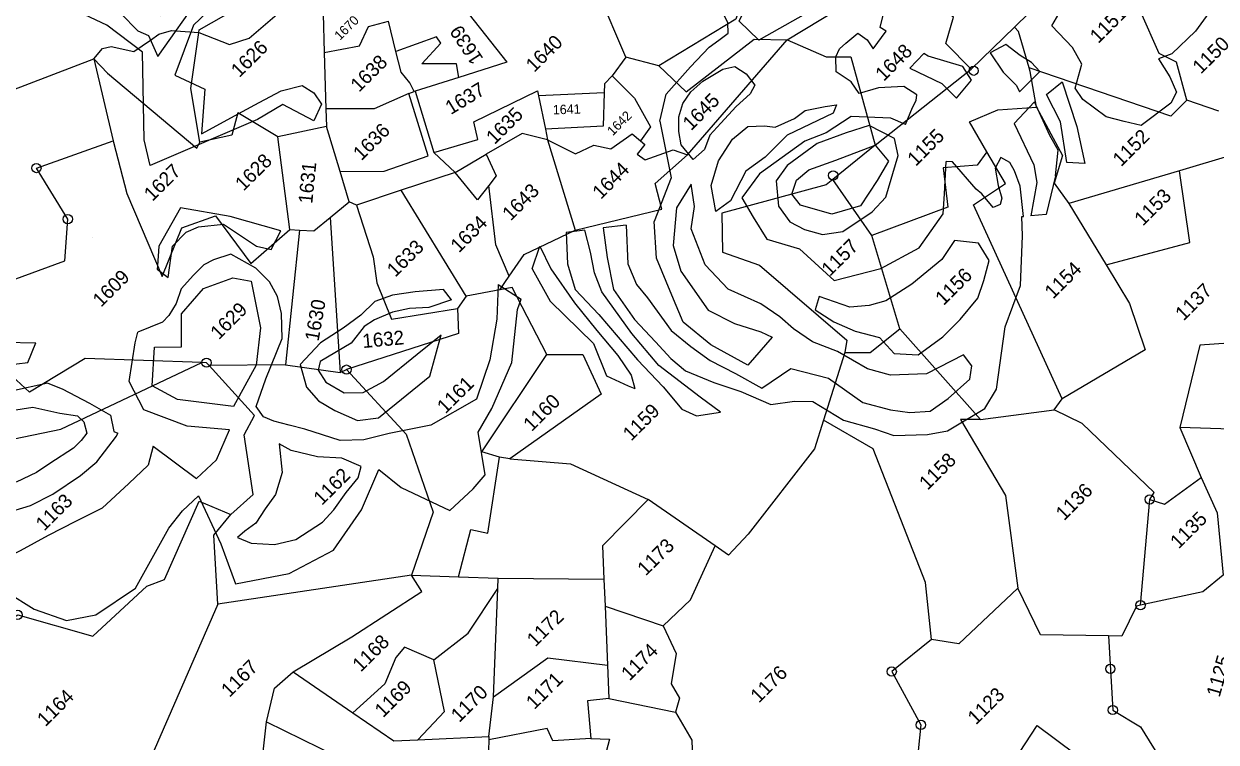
# Model space of a CAD drawing. Header units: metres. Extents: x 302481 to 307962, y 1946667 to 1951250.
# Drawn here: x 304150 to 304775, y 1948194 to 1948570 of the extents above; entities that cross this region are included whole.
import ezdxf

# ---------------------------------------------------------------- set-up
doc = ezdxf.new("R2010")
doc.units = ezdxf.units.M
for name, color, linetype in [('POLY_HATCH', 12, 'Continuous'), ('POLY_PARCEL', 6, 'Continuous'), ('SYM_STONE', 1, 'Continuous'), ('TEXT_PARCEL', 7, 'Continuous')]:
    doc.layers.add(name, color=color, linetype=linetype)
doc.styles.add('TEXT_MAP', font='')
doc.styles.get('TEXT_MAP').set_extended_font_data('Kruti Dev 050')

# ---------------------------------------------------------------- blocks, each defined once
blk = doc.blocks.new('STONE')
blk.add_circle((0, 0), 0.851)

msp = doc.modelspace()

# ---------------------------------------------------------------- linework, layer by layer
at = {"layer": 'POLY_HATCH'}
for points in [[(304601.98, 1948566.62), (304598.85, 1948568.5), (304602.18, 1948581.89), (304579.55, 1948590.1), (304559.62, 1948575.68), (304535.17, 1948561.85), (304524.87, 1948571.71), (304534.58, 1948592.06), (304551.95, 1948608.27), (304562.8, 1948614.05), (304572.14, 1948611.67), (304582.56, 1948609.58), (304590.73, 1948608.98), (304606.5, 1948616.32), (304622, 1948632.43), (304630, 1948638.72), (304634.03, 1948639.89), (304632.53, 1948632.02), (304634.09, 1948625.42), (304641.18, 1948627.37), (304646.65, 1948646.46), (304655.86, 1948664.94), (304662.89, 1948675.75), (304660.86, 1948687.56)], [(304215.65, 1948564.25), (304220.53, 1948553.25), (304243, 1948585.27), (304255.97, 1948598.56), (304273.19, 1948603.44), (304272.14, 1948591.24), (304253.13, 1948583.2), (304239.17, 1948569.64), (304229.31, 1948543.5), (304245.12, 1948536.17), (304243.36, 1948512.7), (304264.85, 1948524.45), (304273.51, 1948529.15), (304284.98, 1948535.3), (304295.99, 1948538.08), (304302.16, 1948534.25), (304306.18, 1948528.3)], [(304306.18, 1948528.3), (304302.21, 1948519.6), (304285.98, 1948528.09), (304272.74, 1948520.31), (304216.54, 1948496.16), (304213.34, 1948509.6), (304212.4, 1948555.53), (304193.81, 1948569.66), (304173.26, 1948579.23), (304147.04, 1948576.68)], [(304664.61, 1948559.47), (304656.4, 1948555.25)], [(304642.16, 1948547.94), (304623.9, 1948553.46), (304621.67, 1948554.8)], [(304483.33, 1948519.37), (304489.34, 1948489.69), (304480.37, 1948466.67)], [(304284.91, 1948461.83), (304258.41, 1948469.39), (304232.42, 1948473.98), (304221.01, 1948453.76), (304220.28, 1948443.47), (304220.08, 1948441.78)], [(304653.58, 1948368.69), (304659.68, 1948378.79), (304664.28, 1948411.47), (304672.21, 1948433.14), (304673.31, 1948459.2), (304673, 1948469.31), (304673.84, 1948469.39)], [(304444.15, 1948462.17), (304434.37, 1948460.96)], [(304465.74, 1948464.86), (304453.65, 1948463.35)], [(304416.53, 1948441.86), (304425.91, 1948424.98), (304448.65, 1948402.81), (304455.45, 1948385.83), (304466.89, 1948380.64), (304470.26, 1948379.16)], [(304391.96, 1948333.91), (304388.33, 1948356.27), (304395.47, 1948368.69), (304405.92, 1948392.81), (304408.82, 1948420.64), (304410.81, 1948426.1)], [(304218.04, 1948348.96), (304240.74, 1948332.04), (304251.19, 1948341.87), (304258.07, 1948357.59), (304235.89, 1948359.53), (304213.17, 1948368.11), (304205.45, 1948382.91), (304208.55, 1948403.19), (304210.08, 1948408.68)], [(304494.85, 1948368.38), (304502.68, 1948364.95), (304515.09, 1948366.83)], [(304541.54, 1948370.81), (304553.93, 1948372.6), (304563.6, 1948372.46), (304579.52, 1948362.66), (304595.79, 1948358.13), (304606.01, 1948354.51), (304623.54, 1948355.04), (304633.99, 1948357.04), (304653.58, 1948368.69)], [(304078.17, 1948228.67), (304098.48, 1948237.52), (304123.83, 1948247.98), (304139, 1948266.16), (304141.24, 1948272.67), (304155.72, 1948263.61), (304172.58, 1948257.5), (304187.99, 1948260.58), (304208.76, 1948274.61), (304226.18, 1948305.96), (304233.47, 1948315.13), (304241.79, 1948322.96), (304253.55, 1948297.76), (304261.18, 1948276.87), (304289.18, 1948282.14), (304312.47, 1948294.53), (304327.19, 1948315.53), (304336.15, 1948336.68), (304347.96, 1948327.33), (304373.39, 1948315.29), (304385.57, 1948326.66), (304391.96, 1948333.91)]]:
    msp.add_lwpolyline(points, dxfattribs=at)
at = {"layer": 'POLY_HATCH', "lineweight": -2}
for points in [[(304222.05, 1948574.58), (304206.94, 1948591.21), (304197.35, 1948594.43), (304184.03, 1948599.26), (304167.51, 1948601.97), (304154.73, 1948606.26), (304142.48, 1948612.16), (304132.9, 1948619.65), (304118.51, 1948622.35), (304106.78, 1948623.44), (304120.6, 1948608.48), (304133.38, 1948602.05), (304144.57, 1948597.22), (304152.54, 1948587.07), (304172.8, 1948587.02), (304189.32, 1948584.32), (304201.03, 1948575.76), (304210.07, 1948566.67), (304215.65, 1948564.25)], [(304483.33, 1948519.37), (304486.68, 1948533.56), (304499.51, 1948547.81), (304509.18, 1948558.16), (304514.38, 1948561.86), (304519.21, 1948565.55), (304519.04, 1948570.93), (304515.28, 1948578.46)], [(304612.06, 1948517.61), (304615.81, 1948526.55), (304617.67, 1948530.25), (304618.05, 1948533.21), (304611.21, 1948537.49), (304597.86, 1948536.78), (304587.84, 1948533.84), (304583.6, 1948539.97), (304575.83, 1948545.18), (304575.66, 1948553.15), (304577.53, 1948557.22), (304580.87, 1948560.18), (304587.01, 1948565.54), (304592, 1948562.01), (304595.14, 1948557.36), (304601.98, 1948566.62)], [(304682.46, 1948545.43), (304677.97, 1948550.14), (304672.04, 1948553.86), (304664.61, 1948559.47)], [(304621.67, 1948554.8), (304614.26, 1948547.08), (304631.11, 1948539.07), (304638.69, 1948531.45), (304646.68, 1948540.88), (304642.16, 1948547.94)], [(304656.4, 1948555.25), (304663.19, 1948545.11), (304670.21, 1948538.05), (304671.69, 1948534.71), (304682.46, 1948545.43)], [(304690.71, 1948490.74), (304692.02, 1948504.15), (304687.68, 1948511.9), (304679.66, 1948529.54), (304669.01, 1948518.15), (304679.36, 1948496.41), (304680.82, 1948487.18), (304677.67, 1948469.75)], [(304612.06, 1948517.61), (304604.44, 1948520.89), (304583.61, 1948521.8), (304570.57, 1948513.15), (304559.28, 1948508.83), (304535.57, 1948491.74), (304526.42, 1948479.18), (304532.25, 1948468.97), (304539.37, 1948457.46), (304556.49, 1948452.43), (304574.67, 1948435.91), (304599.2, 1948442.14), (304619.19, 1948452.95), (304631.83, 1948470.71), (304632.52, 1948481.34), (304633.38, 1948498.15)], [(304673.84, 1948469.39), (304672.1, 1948485.22), (304669.16, 1948493.38), (304666.76, 1948497.65), (304661.95, 1948500.25), (304658.97, 1948494.7), (304660.61, 1948485.62), (304662.45, 1948478.94), (304661.69, 1948475.6), (304657.98, 1948474.13), (304652.07, 1948481.19), (304649.11, 1948483.79), (304636.74, 1948498.09), (304633.38, 1948498.15)], [(304690.71, 1948490.74), (304685.66, 1948470.5), (304677.67, 1948469.75)], [(304465.74, 1948464.86), (304466.55, 1948444.55), (304471.22, 1948433.8), (304476.9, 1948426.74), (304489.26, 1948409.61), (304499.63, 1948401.2), (304509.68, 1948393.8), (304523.07, 1948387.05), (304536.8, 1948379.31), (304551.93, 1948389.67), (304571.7, 1948384.59), (304589.78, 1948371.8), (304604.19, 1948368.08), (304614.25, 1948366.71), (304624.99, 1948367.36), (304634.4, 1948374.05), (304645.83, 1948384.08), (304646.86, 1948391.12), (304642.51, 1948396.83), (304623.03, 1948386.82), (304604.24, 1948386.19), (304592.18, 1948389.57), (304576.44, 1948398.67), (304563.37, 1948403.73), (304553.33, 1948410.46), (304546.3, 1948416.85), (304536.26, 1948423.59), (304519.18, 1948431.34), (304507.14, 1948444.12), (304499.81, 1948462.92), (304501.52, 1948474.65), (304499.88, 1948486.4), (304492.13, 1948474), (304490.39, 1948454.22), (304494.38, 1948440.79), (304508.75, 1948420.3), (304522.48, 1948413.22), (304536.22, 1948408.83), (304542.25, 1948406.13), (304529.46, 1948391.4), (304510.03, 1948402.18), (304495.65, 1948413.95), (304489.65, 1948428.06), (304481.65, 1948447.53), (304480.37, 1948466.67)], [(304220.08, 1948441.78), (304225.93, 1948437.36), (304228.1, 1948453.89), (304235.33, 1948461.09), (304241.7, 1948464.04), (304254.86, 1948465.28), (304272.21, 1948453.79), (304279.84, 1948452.08), (304284.91, 1948461.83)], [(304515.09, 1948366.83), (304504.59, 1948374.69), (304482.83, 1948391.18), (304468.79, 1948407.98), (304453.09, 1948429.82), (304449.1, 1948439.89), (304447.11, 1948450.63), (304444.15, 1948462.17)], [(304453.65, 1948463.35), (304455.83, 1948447.93), (304459.13, 1948431.15), (304470.16, 1948415.36), (304481.19, 1948403.59), (304489.22, 1948394.85), (304496.91, 1948388.46), (304511.66, 1948382.39), (304525.73, 1948377.66), (304541.54, 1948370.81)], [(304434.37, 1948460.96), (304435.02, 1948444.62), (304439.01, 1948431.19), (304451.38, 1948418.08), (304471.77, 1948394.22), (304485.15, 1948380.1), (304494.85, 1948368.38), (304502.68, 1948364.95)], [(304341.63, 1948355.66), (304328.34, 1948352.28), (304316.04, 1948351.89), (304297.39, 1948357.87), (304289.34, 1948360.01), (304281.28, 1948362.15), (304275.77, 1948364.28), (304271.97, 1948369.81), (304277.1, 1948384.21), (304285.65, 1948405.4), (304285.26, 1948418.55), (304283.17, 1948427.47), (304278.95, 1948435.11), (304271.76, 1948442.34), (304258.63, 1948449.58), (304249.71, 1948446.63), (304244.62, 1948444.1), (304239.09, 1948438.6), (304232.7, 1948431.4), (304230.14, 1948423.77), (304226.3, 1948417.42), (304222.9, 1948414.03), (304210.08, 1948408.68)], [(304416.53, 1948441.86), (304420.54, 1948453.74)], [(304420.54, 1948453.74), (304426.29, 1948441.96), (304438.65, 1948424.15), (304450.35, 1948409.7), (304461.38, 1948396.59), (304468.4, 1948386.18), (304470.26, 1948379.16)], [(304374.36, 1948425.61), (304370.13, 1948431.08), (304355.28, 1948429.84), (304343.4, 1948428.17), (304334.06, 1948424.8), (304326.83, 1948417.61), (304317.48, 1948410.84), (304305.58, 1948403.23), (304294.94, 1948391.81), (304298.3, 1948379.92), (304304.64, 1948372.7), (304313.11, 1948367.59), (304324.97, 1948362.47), (304336.03, 1948363.8)], [(304398.77, 1948433.69), (304398.09, 1948415.56), (304394.27, 1948394.31), (304387.33, 1948373.69), (304363.53, 1948359.99), (304341.63, 1948355.66)], [(304398.77, 1948433.69), (304410.81, 1948426.1)], [(304374.36, 1948425.61), (304362.33, 1948421.72), (304352.23, 1948421.17), (304343.46, 1948419.29), (304333.92, 1948415.12), (304328.58, 1948411.71), (304321.7, 1948402.96), (304305.47, 1948393.28), (304304.51, 1948388.9), (304308.49, 1948382.61), (304318, 1948376.87), (304328.1, 1948377.03), (304338.59, 1948382.92), (304356.35, 1948397.16), (304368.79, 1948407.42)], [(304336.03, 1948363.8), (304362.98, 1948385.62), (304368.79, 1948407.42)], [(304122.65, 1948392.71), (304140.36, 1948403.42), (304156.6, 1948403.15)], [(304152.47, 1948392.88), (304156.6, 1948403.15)], [(304122.65, 1948392.71), (304120.37, 1948381.79), (304136.66, 1948390.12), (304146.66, 1948392.19), (304152.47, 1948392.88)], [(304162.89, 1948381.93), (304143.83, 1948377.79)], [(304162.89, 1948381.93), (304170.37, 1948379)], [(304170.37, 1948379), (304184.75, 1948371.58), (304195.73, 1948365.3), (304197.4, 1948356.58), (304199.56, 1948355.78)], [(304140.54, 1948367.11), (304154.95, 1948369.4), (304169.12, 1948366.35), (304178.41, 1948364.94), (304181.65, 1948361.68), (304183.26, 1948355.86), (304180.23, 1948351.92), (304176.26, 1948347.98), (304163.92, 1948339.87), (304156.94, 1948335.24), (304146.23, 1948330.15)], [(304139.91, 1948313.67), (304153.86, 1948317.82), (304165.5, 1948323.84), (304179.94, 1948333.56), (304188.56, 1948340.75), (304198.82, 1948354.21), (304199.56, 1948355.78)], [(304218.04, 1948348.96), (304215.36, 1948338.97), (304205.34, 1948329.46), (304191.35, 1948316.48), (304177.39, 1948309.54), (304162.96, 1948302.13), (304148.3, 1948294.03), (304130.14, 1948284.78), (304125.47, 1948276.89), (304120.57, 1948270.62), (304114.04, 1948261.34), (304099.14, 1948253.94), (304072.16, 1948245.63), (304054.96, 1948242.88), (304042.34, 1948237.91), (304033.94, 1948225.38), (304027.64, 1948216.8), (304006.46, 1948206.39), (303984.83, 1948198.76), (303967.62, 1948196.48), (303952.28, 1948195.11), (303954.81, 1948184.19), (303975.54, 1948176.76)]]:
    msp.add_lwpolyline(points, dxfattribs=at)
for points in [[(304724.18, 1948597.39), (304729.89, 1948596.62), (304736.75, 1948595.08), (304748.57, 1948595.81), (304768.34, 1948581.67), (304772.33, 1948578.04), (304763.92, 1948566.62), (304751.49, 1948554.64), (304744.63, 1948551.99), (304750.5, 1948542.64), (304753.91, 1948534.63), (304751.04, 1948528.73), (304735.57, 1948517.14), (304726.61, 1948519.26), (304717.09, 1948521.56), (304704.93, 1948530.74), (304700.94, 1948536.66), (304704.41, 1948549.23), (304699.48, 1948558), (304688.65, 1948569.27), (304693.63, 1948577.64), (304705.1, 1948587.91), (304712.53, 1948589.99), (304721.13, 1948595.49)], [(304500.9, 1948499.22), (304494.64, 1948506.91), (304493.27, 1948513.89), (304493.29, 1948521.56), (304495.4, 1948528.53), (304499.61, 1948534.8), (304505.9, 1948540.37), (304516.39, 1948546.62), (304522.67, 1948548), (304528.59, 1948544.15), (304533.1, 1948538.21), (304530.65, 1948533.68), (304523.31, 1948527.07), (304515.26, 1948518.37), (304509.66, 1948512.1), (304506.85, 1948504.44)], [(304694.06, 1948540.04), (304701.81, 1948516.58), (304705.94, 1948497.13), (304696.61, 1948497.73), (304693.24, 1948519.08), (304685.85, 1948533.38)], [(304512.68, 1948471.98), (304510.28, 1948485.59), (304514.15, 1948498.49), (304521.51, 1948509.98), (304529.55, 1948516.59), (304538.28, 1948516.92), (304543.85, 1948516.21), (304553.98, 1948520.72), (304559.58, 1948524.89), (304570.05, 1948526.96), (304575.98, 1948527.99), (304574.22, 1948523.46), (304550.12, 1948512.01), (304538.58, 1948500.53), (304528.44, 1948493.22), (304520.37, 1948477.55)], [(304544.28, 1948488.07), (304545.61, 1948474.87), (304551.5, 1948466.66), (304559.22, 1948462.55), (304568.55, 1948460.02), (304579.25, 1948461.59), (304594.54, 1948471.8), (304601.84, 1948479.53), (304608.29, 1948501.37), (304606.26, 1948510.25), (304593.08, 1948517.1), (304581.01, 1948513.26), (304565.74, 1948507.6), (304550, 1948496.03)], [(304564.74, 1948420.41), (304574.49, 1948414.11), (304585.63, 1948409.2), (304598.53, 1948406.03), (304606.18, 1948397.64), (304618.74, 1948396.92), (304631.67, 1948406.3), (304640.76, 1948415.35), (304649.87, 1948426.49), (304653.03, 1948435.9), (304655.85, 1948446.36), (304650.3, 1948455.44), (304637.74, 1948456.87), (304631.09, 1948446.77), (304615.35, 1948433.9), (304601.72, 1948425.21), (304593, 1948422.79), (304582.88, 1948421.77), (304566.85, 1948427.38)], [(304284.07, 1948350.23), (304285.64, 1948335.19), (304282.12, 1948323.66), (304276.73, 1948316.16), (304271.88, 1948308.66), (304265.96, 1948304.38), (304262.19, 1948301.17), (304269.43, 1948298.2), (304281.5, 1948297.37), (304292.78, 1948300.02), (304306.76, 1948309.11), (304312.68, 1948315.54), (304319.15, 1948324.65), (304325.35, 1948332.42), (304326.97, 1948338.32), (304316.79, 1948342.63), (304304.18, 1948343.47), (304290.23, 1948346.72), (304284.07, 1948350.23)]]:
    msp.add_lwpolyline(points, close=True, dxfattribs=at)
at = {"layer": 'POLY_HATCH'}
for points in [[(304554.95, 1948488.35), (304561.4, 1948493.78), (304575.51, 1948498.94), (304596.17, 1948506.81), (304603.19, 1948498.39), (304597.23, 1948488.27), (304588.53, 1948474.93), (304573.44, 1948470.52), (304557.14, 1948475.25), (304552.45, 1948481.05)], [(304186.13, 1948458.37), (304186.13, 1948458.37)], [(304232.85, 1948401.12), (304232.91, 1948418.34), (304244.43, 1948431.71), (304259.76, 1948437.18), (304269.32, 1948435.49), (304274.26, 1948411.08), (304271.99, 1948391.45), (304260.02, 1948369.74), (304230.85, 1948373.38), (304217.55, 1948380.59), (304218.74, 1948400.91)]]:
    msp.add_lwpolyline(points, close=True, dxfattribs=at)
at = {"layer": 'POLY_PARCEL'}
for points in [[(304534.66, 1948620.7), (304537.41, 1948617.32), (304523.21, 1948572.91), (304482.8, 1948548.35)], [(304241.91, 1948565.76), (304242.12, 1948567.26), (304274.35, 1948585.82), (304277.88, 1948607.23), (304262.45, 1948616.83)], [(304257.93, 1948559.59), (304268.28, 1948562.88), (304290.24, 1948581.68), (304306.64, 1948589.78)], [(304465.52, 1948552.99), (304451.07, 1948587.02)], [(304550.13, 1948562.02), (304595.48, 1948589.53)], [(304669.09, 1948568.61), (304676.89, 1948576.18), (304702.15, 1948589.59)], [(304759.36, 1948530.36), (304753.97, 1948550.23), (304744.89, 1948554.79), (304735.25, 1948576.49), (304756.08, 1948592.52)], [(304646.51, 1948546.57), (304633.16, 1948559.99), (304637.14, 1948573.88), (304626.2, 1948582.4)], [(304307.06, 1948575.58), (304307.65, 1948555.42)], [(304383.54, 1948575.3), (304403.18, 1948550.24), (304378.13, 1948542.32)], [(304307.65, 1948555.42), (304326.07, 1948558.93), (304330.82, 1948568.93), (304341.3, 1948571.73)], [(304345.21, 1948555.92), (304341.3, 1948571.73)], [(304669.09, 1948568.61), (304646.51, 1948546.57)], [(304676.82, 1948547.28), (304671.17, 1948566.33), (304669.09, 1948568.61)], [(304187.02, 1948552.06), (304191.41, 1948557.44), (304196.1, 1948558.41), (304207.92, 1948555.95), (304216.68, 1948561.88), (304221.04, 1948564.95), (304227.63, 1948566.84), (304241.91, 1948565.76)], [(304242.52, 1948508.38), (304237.68, 1948536.43), (304241.91, 1948565.76)], [(304241.91, 1948565.76), (304257.93, 1948559.59)], [(304378.13, 1948542.32), (304376.85, 1948549.39), (304358.82, 1948549.33), (304368.66, 1948560.29), (304366.48, 1948563.61), (304345.21, 1948555.92)], [(304482.8, 1948548.35), (304497.26, 1948534.69), (304532.75, 1948562.32), (304550.13, 1948562.02)], [(304497.97, 1948501.62), (304550.13, 1948562.02)], [(304550.13, 1948562.02), (304570.44, 1948553.16), (304583.5, 1948553.01), (304596.17, 1948506.81)], [(304354.77, 1948534.95), (304352.51, 1948539.44), (304347.89, 1948545.12), (304345.21, 1948555.92)], [(304142.73, 1948535), (304187.02, 1948552.06)], [(304187.02, 1948552.06), (304194.05, 1948544.52), (304240.84, 1948505.14), (304242.52, 1948508.38)], [(304187.02, 1948552.06), (304197.16, 1948509.04)], [(304307.65, 1948555.42), (304308.51, 1948525.83)], [(304465.52, 1948552.99), (304458.4, 1948543.09)], [(304482.8, 1948548.35), (304465.52, 1948552.99)], [(304458.4, 1948543.09), (304454.4, 1948538.84), (304454.27, 1948534.28)], [(304458.4, 1948543.09), (304470.1, 1948531.42), (304478.48, 1948516.35), (304473.24, 1948509)], [(304596.17, 1948506.81), (304646.51, 1948546.57)], [(304759.36, 1948530.36), (304750.99, 1948522.03), (304676.82, 1948547.28)], [(304680.71, 1948526.69), (304677.36, 1948545.46), (304676.82, 1948547.28)], [(304378.13, 1948542.32), (304355.32, 1948535.12)], [(304351.97, 1948533.92), (304333.77, 1948525.79), (304308.51, 1948525.83)], [(304315.91, 1948492.94), (304338.96, 1948493.1), (304362.1, 1948501.15), (304351.97, 1948533.92)], [(304351.97, 1948533.92), (304354.77, 1948534.95)], [(304355.32, 1948535.12), (304354.77, 1948534.95)], [(304355.32, 1948535.12), (304365.05, 1948502.91)], [(304365.05, 1948502.91), (304388.11, 1948509.71), (304385.93, 1948518.99), (304419.32, 1948535.19), (304419.83, 1948532.72)], [(304454.27, 1948534.28), (304419.83, 1948532.72)], [(304419.83, 1948532.72), (304423.46, 1948515.22)], [(304454.27, 1948534.28), (304453.76, 1948516.68), (304423.46, 1948515.22)], [(304308.51, 1948525.83), (304308.79, 1948516.49)], [(304654.66, 1948503.23), (304645.61, 1948518.98), (304660.42, 1948525.21), (304680.71, 1948526.69)], [(304680.71, 1948526.69), (304694.32, 1948501.34), (304689.87, 1948486.78), (304697.63, 1948476.2)], [(304776.09, 1948524.64), (304759.36, 1948530.36)], [(304283.38, 1948511.17), (304262.29, 1948523.65), (304259.24, 1948512.1), (304242.52, 1948508.38)], [(304308.79, 1948516.49), (304283.38, 1948511.17)], [(304315.91, 1948492.94), (304308.79, 1948516.49)], [(304424.61, 1948509.64), (304411.23, 1948512.89), (304392.42, 1948501.97)], [(304423.46, 1948515.22), (304424.61, 1948509.64)], [(304424.61, 1948509.64), (304439.24, 1948502.18), (304448.89, 1948506.79), (304457.79, 1948504.79), (304468.93, 1948512.64), (304473.24, 1948509)], [(304093.53, 1948466.94), (304098.08, 1948450.23), (304124.28, 1948450.49), (304140.91, 1948434.77), (304171.81, 1948446.16), (304173.32, 1948468), (304156.85, 1948494.79), (304197.16, 1948509.04)], [(304197.16, 1948509.04), (304197.33, 1948508.32), (304204.23, 1948481.44), (304222.71, 1948437.91), (304233.03, 1948463.43), (304250.64, 1948469.8), (304269.18, 1948444.81), (304289.62, 1948462.51)], [(304289.62, 1948462.51), (304283.38, 1948511.17)], [(304424.61, 1948509.64), (304439.02, 1948462.27)], [(304473.24, 1948509), (304475.46, 1948507.11), (304471.55, 1948502.04), (304475.73, 1948499.16), (304490.4, 1948504.36), (304497.97, 1948501.62)], [(304596.17, 1948506.81), (304573.94, 1948488.77)], [(304365.05, 1948502.91), (304376.13, 1948492.51)], [(304376.13, 1948492.51), (304392.42, 1948501.97)], [(304392.42, 1948501.97), (304397.61, 1948490.7), (304393.75, 1948485.69)], [(304439.02, 1948462.27), (304484.38, 1948473.29), (304480.96, 1948486.76), (304497.97, 1948501.62)], [(304654.66, 1948503.23), (304649.58, 1948496.35), (304631.79, 1948494.86), (304634.27, 1948474.31), (304594.41, 1948459.36)], [(304694.05, 1948373.84), (304647.74, 1948475.56), (304664.46, 1948486.71), (304654.66, 1948503.23)], [(304783.01, 1948501.48), (304755.55, 1948493.35)], [(304755.55, 1948493.35), (304697.63, 1948476.2)], [(304717.2, 1948444), (304760.94, 1948455.76), (304755.55, 1948493.35)], [(304320.73, 1948477.02), (304315.91, 1948492.94)], [(304376.13, 1948492.51), (304347.93, 1948483.12)], [(304393.75, 1948485.69), (304387.93, 1948478.14), (304376.13, 1948492.51)], [(304573.94, 1948488.77), (304570.47, 1948485.95), (304515.9, 1948471.12), (304516.27, 1948450.65), (304535.67, 1948443.89), (304581.4, 1948404.53), (304580.2, 1948398.12)], [(304594.41, 1948459.36), (304573.94, 1948488.77)], [(304347.93, 1948483.12), (304324.55, 1948475.24)], [(304381.94, 1948427.63), (304347.93, 1948483.12)], [(304404.54, 1948438.07), (304397.5, 1948454.53), (304393.75, 1948485.69)], [(304310.7, 1948468.79), (304320.73, 1948477.02)], [(304324.55, 1948475.24), (304320.73, 1948477.02)], [(304324.55, 1948475.24), (304333.23, 1948448.29), (304335.19, 1948434.64), (304342.77, 1948415.51), (304377.37, 1948421.08)], [(304697.63, 1948476.2), (304717.2, 1948444)], [(304294.74, 1948462.23), (304302.21, 1948461.82), (304310.7, 1948468.79)], [(304310.7, 1948468.79), (304316.01, 1948387.61)], [(304294.74, 1948462.23), (304287.36, 1948391.6)], [(304289.62, 1948462.51), (304294.74, 1948462.23)], [(304404.54, 1948438.07), (304412.41, 1948449.41), (304439.02, 1948462.27)], [(304609.16, 1948410.54), (304594.41, 1948459.36)], [(304243.46, 1948392.84), (304182.47, 1948394.99), (304153.29, 1948377.37), (304144.17, 1948385.67), (304127.85, 1948380.6), (304119.09, 1948385.28), (304052.06, 1948383.11), (304046.38, 1948435.02), (304048.2, 1948437.82), (304040.83, 1948449.35)], [(304717.2, 1948444), (304729.45, 1948423.84), (304737.56, 1948399.41), (304694.05, 1948373.84)], [(304399.59, 1948430.93), (304404.54, 1948438.07)], [(304399.59, 1948430.93), (304381.94, 1948427.63)], [(304424.25, 1948396.96), (304405.98, 1948432.13), (304399.59, 1948430.93)], [(304381.94, 1948427.63), (304377.37, 1948421.08)], [(304377.37, 1948421.08), (304377.87, 1948407.98), (304319.28, 1948389.1)], [(304580.2, 1948398.12), (304593.53, 1948398.04), (304609.16, 1948410.54)], [(304609.16, 1948410.54), (304651.35, 1948363.03)], [(304793.83, 1948403.89), (304766.24, 1948401.92), (304755.8, 1948358.84)], [(304399.5, 1948343.14), (304390.23, 1948346.07), (304424.25, 1948396.96)], [(304424.25, 1948396.96), (304443.05, 1948396.99), (304452.72, 1948376.15), (304404.85, 1948342.39)], [(304580.2, 1948398.12), (304569.18, 1948362.64)], [(304011.31, 1948321.08), (304134.9, 1948350.8), (304169.58, 1948357.92), (304243.46, 1948392.84)], [(304247.37, 1948391.21), (304245.97, 1948392.75), (304243.46, 1948392.84)], [(304287.36, 1948391.6), (304247.37, 1948391.21)], [(304258.75, 1948313.07), (304270.36, 1948323.62), (304265.61, 1948354.87), (304271.06, 1948365.01), (304247.37, 1948391.21)], [(304287.36, 1948391.6), (304316.01, 1948387.61)], [(304316.01, 1948387.61), (304319.28, 1948389.1)], [(304319.28, 1948389.1), (304350.58, 1948355.25), (304364.65, 1948314.45), (304353.26, 1948281.35)], [(304689.86, 1948367.98), (304694.05, 1948373.84)], [(304569.18, 1948362.64), (304564.48, 1948347.5), (304529.6, 1948302.88), (304519.3, 1948291.89), (304512.39, 1948296.66)], [(304625.72, 1948247.63), (304622.56, 1948277.5), (304595.21, 1948347.52), (304569.18, 1948362.64)], [(304651.35, 1948363.03), (304640.85, 1948362.88), (304664.44, 1948323.19), (304670.84, 1948274.52)], [(304651.35, 1948363.03), (304689.86, 1948367.98)], [(304739.95, 1948321.05), (304742.24, 1948324.64), (304704.63, 1948360.93), (304689.86, 1948367.98)], [(304835.62, 1948361.01), (304814.9, 1948356.84), (304755.8, 1948358.84)], [(304755.8, 1948358.84), (304766.89, 1948332.61)], [(304377.96, 1948280.51), (304384.46, 1948305.31), (304393.37, 1948303.29), (304399.5, 1948343.14)], [(304404.85, 1948342.39), (304399.5, 1948343.14)], [(304404.85, 1948342.39), (304436.69, 1948339.64), (304477.2, 1948320.97)], [(304766.89, 1948332.61), (304775.38, 1948314.05), (304778.4, 1948281.41), (304767.78, 1948272.64), (304735.14, 1948265.57)], [(304739.95, 1948321.05), (304747.72, 1948318.57), (304766.89, 1948332.61)], [(304078.54, 1948220.39), (304147.06, 1948260.52), (304186.48, 1948249.36), (304214.63, 1948275.63), (304224.04, 1948279.03), (304242.1, 1948320.07), (304258.75, 1948313.07)], [(304477.2, 1948320.97), (304453.41, 1948296.81), (304454.13, 1948279.3)], [(304512.39, 1948296.66), (304477.2, 1948320.97)], [(304735.14, 1948265.57), (304739.95, 1948321.05)], [(304251.82, 1948266.12), (304249.82, 1948302.33), (304258.75, 1948313.07)], [(304485.21, 1948254.85), (304499.51, 1948268.5), (304512.39, 1948296.66)], [(304353.26, 1948281.35), (304251.82, 1948266.12)], [(304291.36, 1948230.7), (304322.06, 1948249.03), (304358.7, 1948272.8), (304353.26, 1948281.35)], [(304353.26, 1948281.35), (304377.96, 1948280.51)], [(304377.96, 1948280.51), (304398.75, 1948279.8)], [(304398.54, 1948274.34), (304398.75, 1948279.8)], [(304398.75, 1948279.8), (304454.13, 1948279.3)], [(304454.13, 1948279.3), (304454.71, 1948265.15)], [(304365.11, 1948236.93), (304383, 1948251.02), (304398.54, 1948274.34)], [(304396.25, 1948217.52), (304398.54, 1948274.34)], [(304670.84, 1948274.52), (304640.04, 1948245.43), (304625.72, 1948247.63)], [(304718.34, 1948249.47), (304682.68, 1948250.05), (304670.84, 1948274.52)], [(304251.82, 1948266.12), (304213.1, 1948177.13)], [(304454.71, 1948265.15), (304485.21, 1948254.85)], [(304454.71, 1948265.15), (304455.98, 1948234.2)], [(304735.14, 1948265.57), (304733.07, 1948265.12), (304725.31, 1948249.36), (304718.34, 1948249.47)], [(304485.21, 1948254.85), (304491.92, 1948240.2), (304489.39, 1948224.33), (304493.75, 1948216.89), (304491.59, 1948209.49)], [(304365.11, 1948236.93), (304349.59, 1948243.67), (304345.16, 1948238.21), (304339.29, 1948224.44), (304322.63, 1948209.2)], [(304625.72, 1948247.63), (304604.83, 1948230.81), (304620.15, 1948202.84), (304616.17, 1948165.4)], [(304718.34, 1948249.47), (304720.59, 1948210.66)], [(304396.25, 1948217.52), (304424.74, 1948238.02), (304455.98, 1948234.2)], [(304356.69, 1948195.04), (304370.68, 1948209.9), (304365.11, 1948236.93)], [(304455.98, 1948234.2), (304456.7, 1948216.72)], [(304277.33, 1948204.39), (304281.52, 1948222.11), (304291.36, 1948230.7)], [(304291.36, 1948230.7), (304322.63, 1948209.2)], [(304393.83, 1948196.76), (304396.25, 1948217.52)], [(304456.7, 1948216.72), (304445.56, 1948215.53), (304447.3, 1948195.71)], [(304456.7, 1948216.72), (304491.59, 1948209.49)], [(304322.63, 1948209.2), (304344.08, 1948194.45), (304356.69, 1948195.04)], [(304491.59, 1948209.49), (304500.07, 1948194.85), (304500.81, 1948174.5), (304507.96, 1948172.18), (304507.82, 1948131.11)], [(304720.59, 1948210.66), (304735.11, 1948201.83), (304747.44, 1948182.05), (304743.86, 1948106.29)], [(304274.13, 1948174.45), (304277.33, 1948204.39)], [(304277.33, 1948204.39), (304332.91, 1948177.29), (304392.58, 1948155.8)], [(304447.3, 1948195.71), (304427.36, 1948194.42), (304424.34, 1948200.91), (304393.79, 1948195.06)], [(304356.69, 1948195.04), (304393.83, 1948196.76)], [(304393.79, 1948195.06), (304392.58, 1948155.8)], [(304393.83, 1948196.76), (304393.79, 1948195.06)], [(304447.3, 1948195.71), (304457.09, 1948195.46), (304446.44, 1948155.03)]]:
    msp.add_lwpolyline(points, dxfattribs=at)
msp.add_lwpolyline([(304659.57, 1948169.65), (304681.05, 1948202.48), (304711.15, 1948179.97), (304731.67, 1948136.63), (304724.3, 1948133.78), (304703.66, 1948139.39)], close=True, dxfattribs=at)

# ---------------------------------------------------------------- block references
at = {"layer": 'SYM_STONE', "xscale": 2.862570097236071, "yscale": 2.862570097236071, "zscale": 2.862570097236071, "rotation": 44.8498280447801}
for p in [(304647.77, 1948545.81), (304156.85, 1948494.79), (304574.18, 1948490.92), (304173.32, 1948468), (304245.97, 1948392.75), (304319.28, 1948389.1), (304739.95, 1948321.05), (304735.14, 1948265.57), (304147.06, 1948260.52), (304604.83, 1948230.81), (304719.34, 1948232.26), (304720.59, 1948210.66), (304620.15, 1948202.84)]:
    msp.add_blockref('STONE', p, dxfattribs=at)

# ---------------------------------------------------------------- texts
at = {"layer": 'TEXT_PARCEL', "style": 'TEXT_MAP'}
for s, height, rotation, p in [('1670', 4.907, 44.84983, (304315.87, 1948561.43)), ('1151', 7.361, 44.84983, (304713.04, 1948559.76)), ('1639', 7.361, 123.52544, (304391.2, 1948552.18)), ('1626', 7.361, 44.84983, (304263.17, 1948541.84)), ('1640', 7.361, 44.84983, (304417.6, 1948544.58)), ('1150', 7.361, 44.84983, (304766.79, 1948543.72)), ('1648', 7.361, 44.84983, (304600.67, 1948539.92)), ('1638', 7.361, 44.84983, (304325.79, 1948534.16)), ('1637', 7.361, 31.29632, (304373.89, 1948522.51)), ('1645', 7.361, 44.84983, (304499.76, 1948514.07)), ('1635', 7.361, 44.84983, (304396.83, 1948506.74)), ('1641', 4.907, 2.07278, (304427.42, 1948522.86)), ('1642', 4.907, 44.84983, (304458.75, 1948511.43)), ('1636', 7.361, 44.84983, (304327.14, 1948498.33)), ('1155', 7.361, 44.84983, (304617.46, 1948495.39)), ('1152', 7.361, 44.84983, (304724.96, 1948495.17)), ('1628', 7.361, 44.84983, (304265.36, 1948482.38)), ('1627', 7.361, 44.84983, (304217.61, 1948476.97)), ('1631', 7.361, 84.22648, (304301.34, 1948475.82)), ('1644', 7.361, 44.84983, (304452.48, 1948477.97)), ('1643', 7.361, 44.84983, (304405.28, 1948466.73)), ('1153', 7.361, 44.84983, (304736.33, 1948464.01)), ('1634', 7.361, 44.84983, (304378.17, 1948449.96)), ('1633', 7.361, 44.84983, (304344.85, 1948437.23)), ('1157', 7.361, 44.84983, (304572.45, 1948437.63)), ('1154', 7.361, 44.84983, (304689.34, 1948425.76)), ('1609', 7.361, 44.84983, (304190.76, 1948421.49)), ('1156', 7.361, 44.84983, (304632.06, 1948422.43)), ('1137', 7.361, 44.84983, (304757.77, 1948414.37)), ('1630', 7.361, 79.94483, (304304.63, 1948403.63)), ('1629', 7.361, 44.84983, (304252.4, 1948404.42)), ('1632', 7.361, 5.27555, (304327.94, 1948400.4)), ('1161', 7.361, 44.84983, (304371.1, 1948365.6)), ('1160', 7.361, 44.84983, (304416.3, 1948356.33)), ('1159', 7.361, 44.84983, (304468.39, 1948351.3)), ('1158', 7.361, 44.84983, (304623.61, 1948325.55)), ('1162', 7.361, 44.84983, (304306.38, 1948317.56)), ('1136', 7.361, 44.84983, (304695.16, 1948309.62)), ('1163', 7.361, 44.84983, (304160.9, 1948304.1)), ('1135', 7.361, 44.84983, (304755.09, 1948294.75)), ('1173', 7.361, 44.84983, (304476.02, 1948280.63)), ('1172', 7.361, 44.84983, (304418.15, 1948243.39)), ('1168', 7.361, 44.84983, (304326.79, 1948230.25)), ('1174', 7.361, 44.84983, (304467.54, 1948225.63)), ('1167', 7.361, 44.84983, (304258.02, 1948216.98)), ('1125', 7.361, 73.98177, (304776.54, 1948217)), ('1176', 7.361, 44.84983, (304535.26, 1948214)), ('1169', 7.361, 44.84983, (304338.46, 1948206.35)), ('1171', 7.361, 44.84983, (304417.72, 1948210.57)), ('1164', 7.361, 44.84983, (304161.63, 1948201.6)), ('1170', 7.361, 44.84983, (304378.38, 1948203.82)), ('1123', 7.361, 44.84983, (304649.01, 1948202.58))]:
    msp.add_text(s, height=height, rotation=rotation, dxfattribs=at).set_placement(p)

doc.saveas('drawing.dxf')
